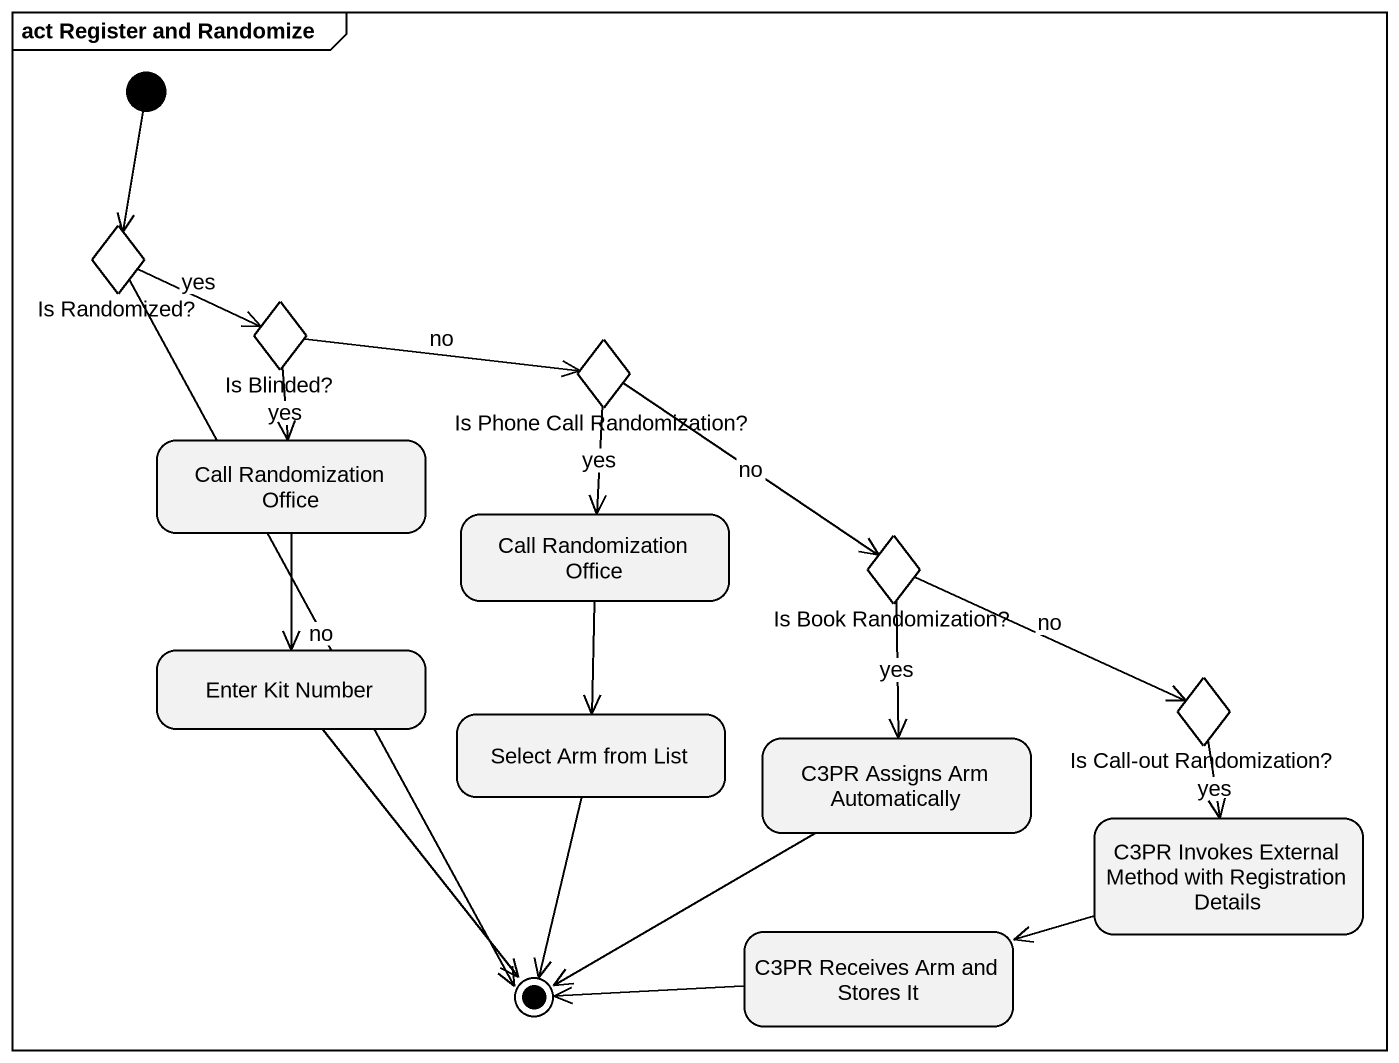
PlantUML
@startuml
mainframe act Register and Randomize
hide empty description
state "Is Randomized?" as Is_Randomized <<choice>>
state "Is Blinded?" as Is_Blinded <<choice>>
state "Is Phone Call Randomization?" as Is_Phone_Call_Randomization <<choice>>
state "Call Randomization Office" as Call_Randomization_Office
state "Call Randomization Office" as Call_Randomization_Office_2
state "Is Book Randomization?" as Is_Book_Randomization <<choice>>
state "Enter Kit Number" as Enter_Kit_Number
state "Is Call-out Randomization?" as Is_Call_out_Randomization <<choice>>
state "Select Arm from List" as Select_Arm_from_List
state "C3PR Assigns Arm Automatically" as C3PR_Assigns_Arm
state "C3PR Invokes External Method with Registration Details" as C3PR_Invokes_External
state "C3PR Receives Arm and Stores It" as C3PR_Receives_Arm_and
[*] --> Is_Randomized
Is_Randomized -right-> Is_Blinded : yes
Is_Blinded -right-> Is_Phone_Call_Randomization : no
Is_Blinded --> Call_Randomization_Office : yes
Is_Phone_Call_Randomization --> Call_Randomization_Office_2 : yes
Is_Phone_Call_Randomization --> Is_Book_Randomization : no
Call_Randomization_Office --> Enter_Kit_Number
Call_Randomization_Office_2 --> Select_Arm_from_List
Is_Book_Randomization -right-> Is_Call_out_Randomization : no
Is_Book_Randomization --> C3PR_Assigns_Arm : yes
Is_Call_out_Randomization --> C3PR_Invokes_External : yes
C3PR_Invokes_External -left-> C3PR_Receives_Arm_and
Is_Randomized --> [*] : no
Enter_Kit_Number --> [*]
Select_Arm_from_List --> [*]
C3PR_Assigns_Arm -left-> [*]
C3PR_Receives_Arm_and -left-> [*]
@enduml
